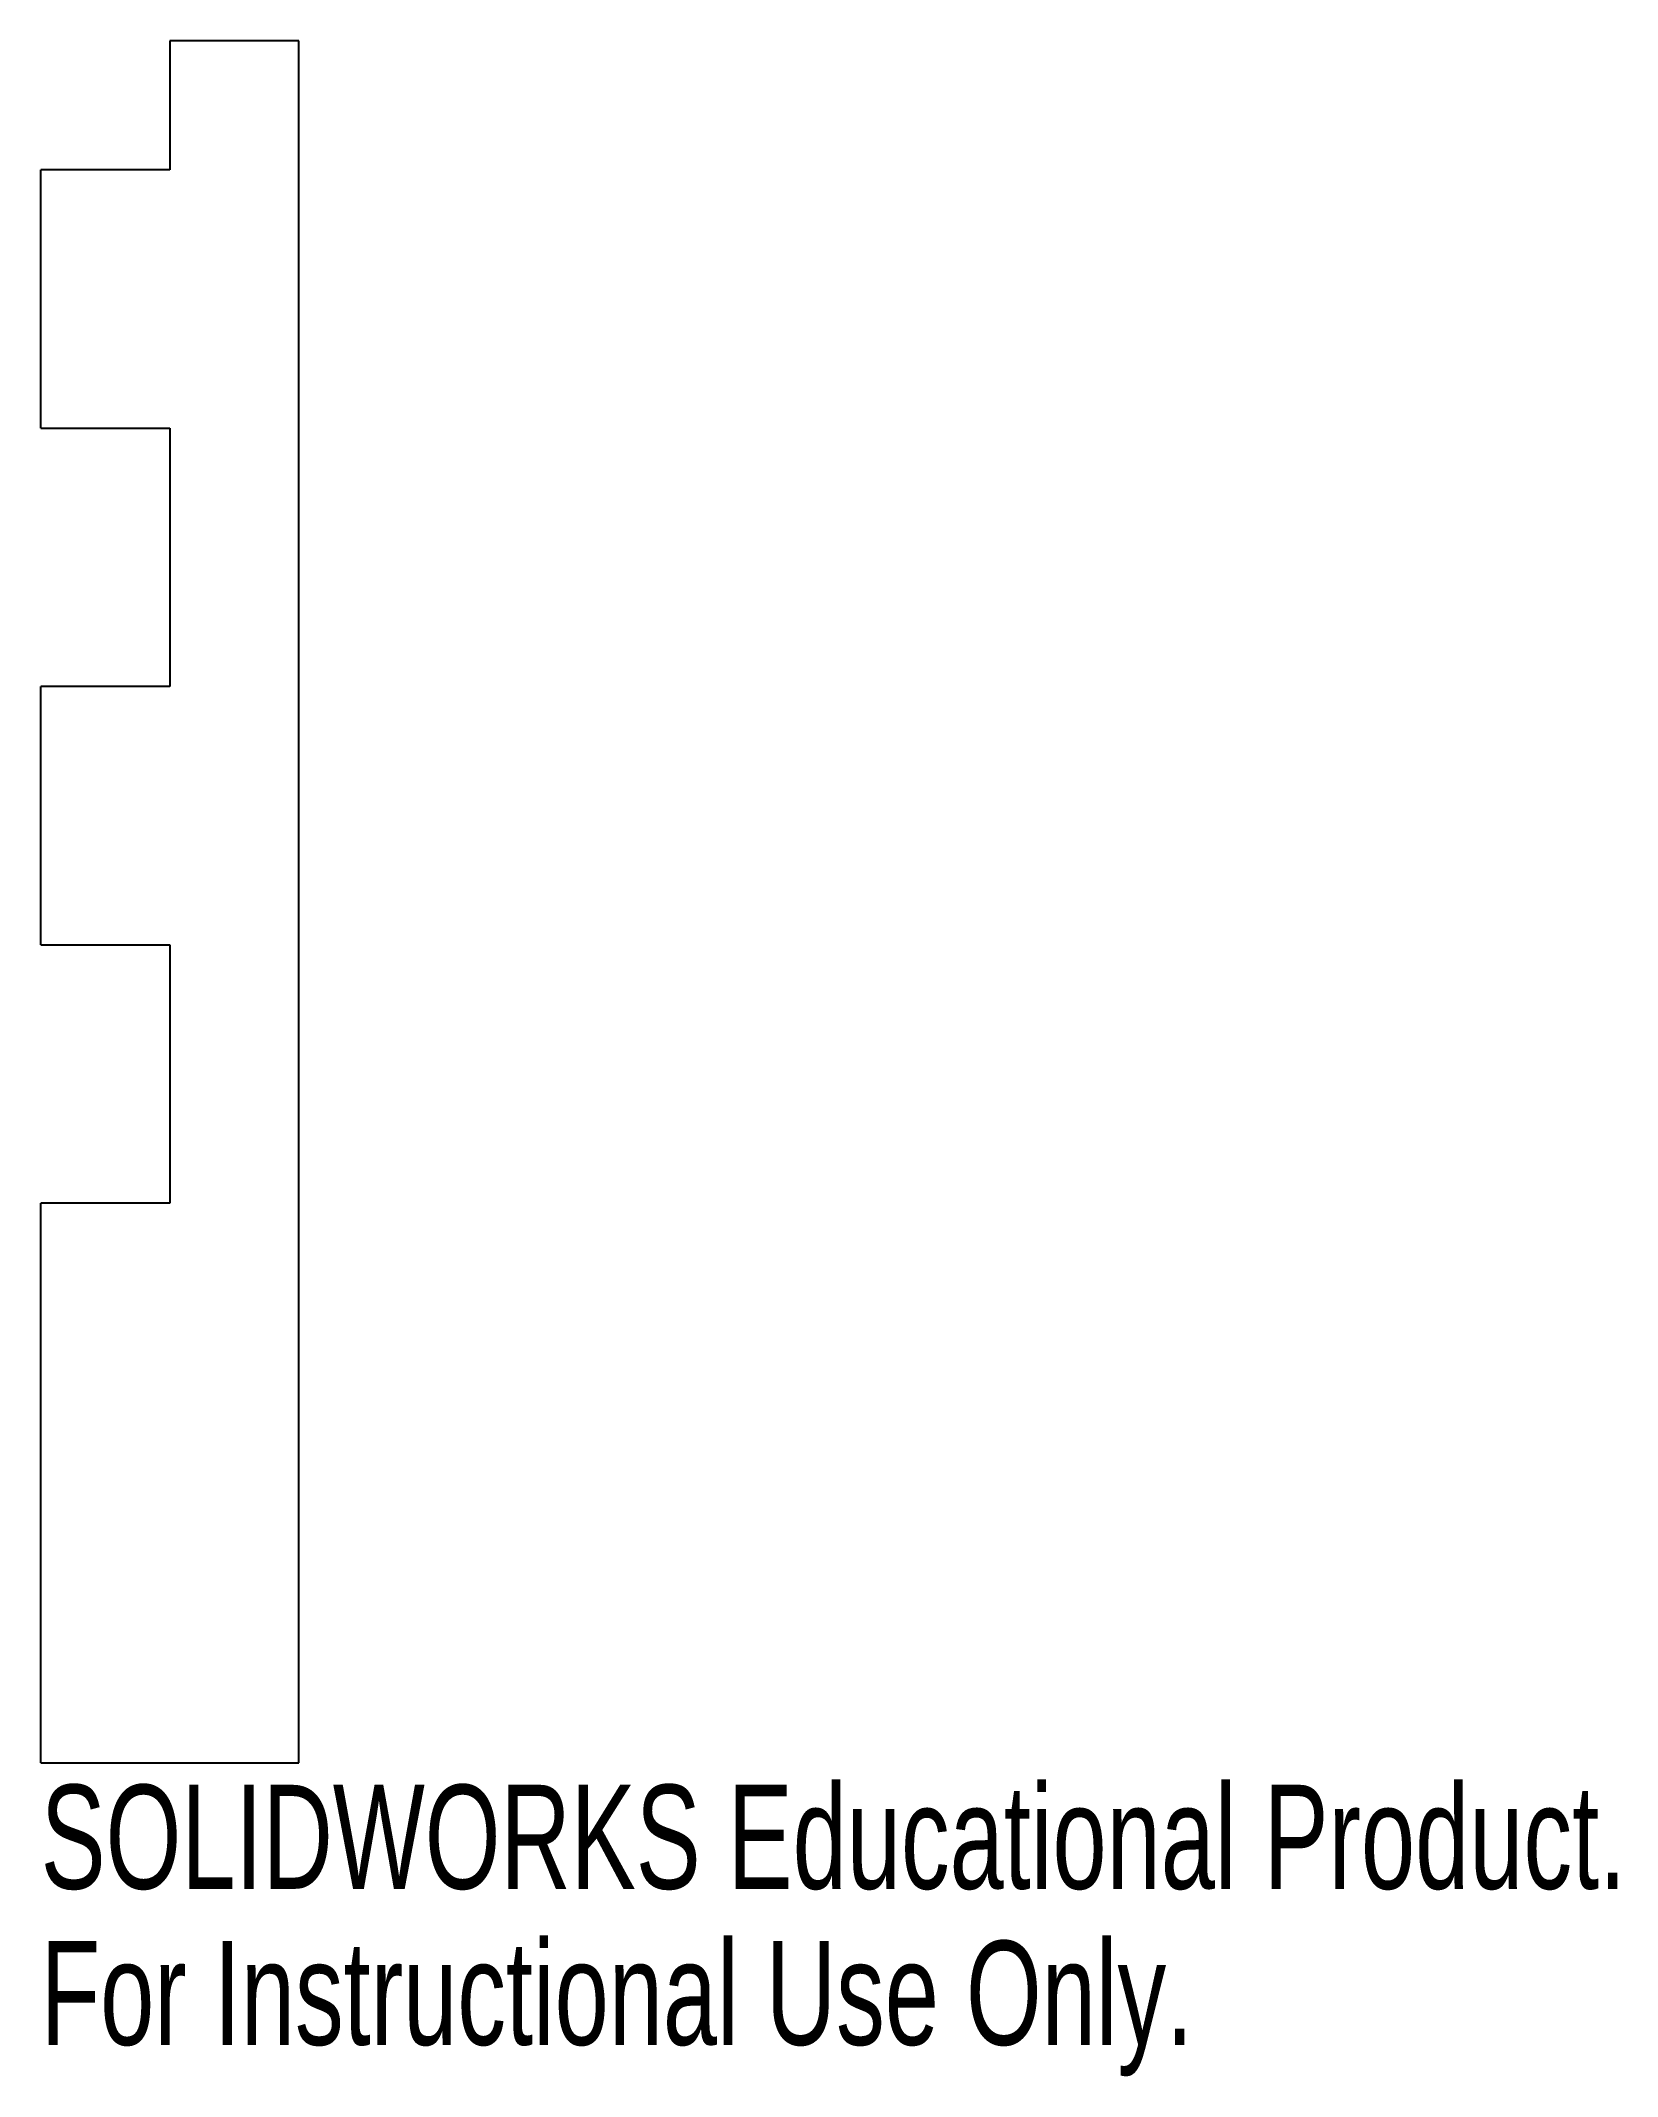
# Model space of a CAD drawing. Header units: millimetres. Extents: x 0 to 73.3, y -44.6 to 50.
import ezdxf

# ---------------------------------------------------------------- set-up
doc = ezdxf.new("R2010")
doc.units = ezdxf.units.MM
doc.styles.add('SLDTEXTSTYLE0', font='TXT', dxfattribs={"width": 0.7})

msp = doc.modelspace()

# ---------------------------------------------------------------- linework, layer by layer
at = {"color": 7, "linetype": 'Continuous', "lineweight": 25}
for p, q in [((6, 50), (6, 44)), ((12, 50), (6, 50)), ((12, -30), (12, 50)), ((6, 44), (0, 44)), ((0, 32), (0, 44)), ((0, 32), (6, 32)), ((6, 32), (6, 20)), ((6, 20), (0, 20)), ((0, 8), (0, 20)), ((0, 8), (6, 8)), ((6, 8), (6, -4)), ((6, -4), (0, -4)), ((0, -30), (0, -4)), ((0, -30), (12, -30))]:
    msp.add_line(p, q, dxfattribs=at)

# ---------------------------------------------------------------- texts
at = {"color": 7, "linetype": 'Continuous', "char_height": 4.83362, "attachment_point": 1, "style": 'SLDTEXTSTYLE0'}
for s, insert in [('SOLIDWORKS Educational Product.', (0, -31.02)), ('For Instructional Use Only.', (0, -38.27))]:
    msp.add_mtext(s, dxfattribs=dict(at, insert=insert))

doc.saveas('drawing.dxf')
